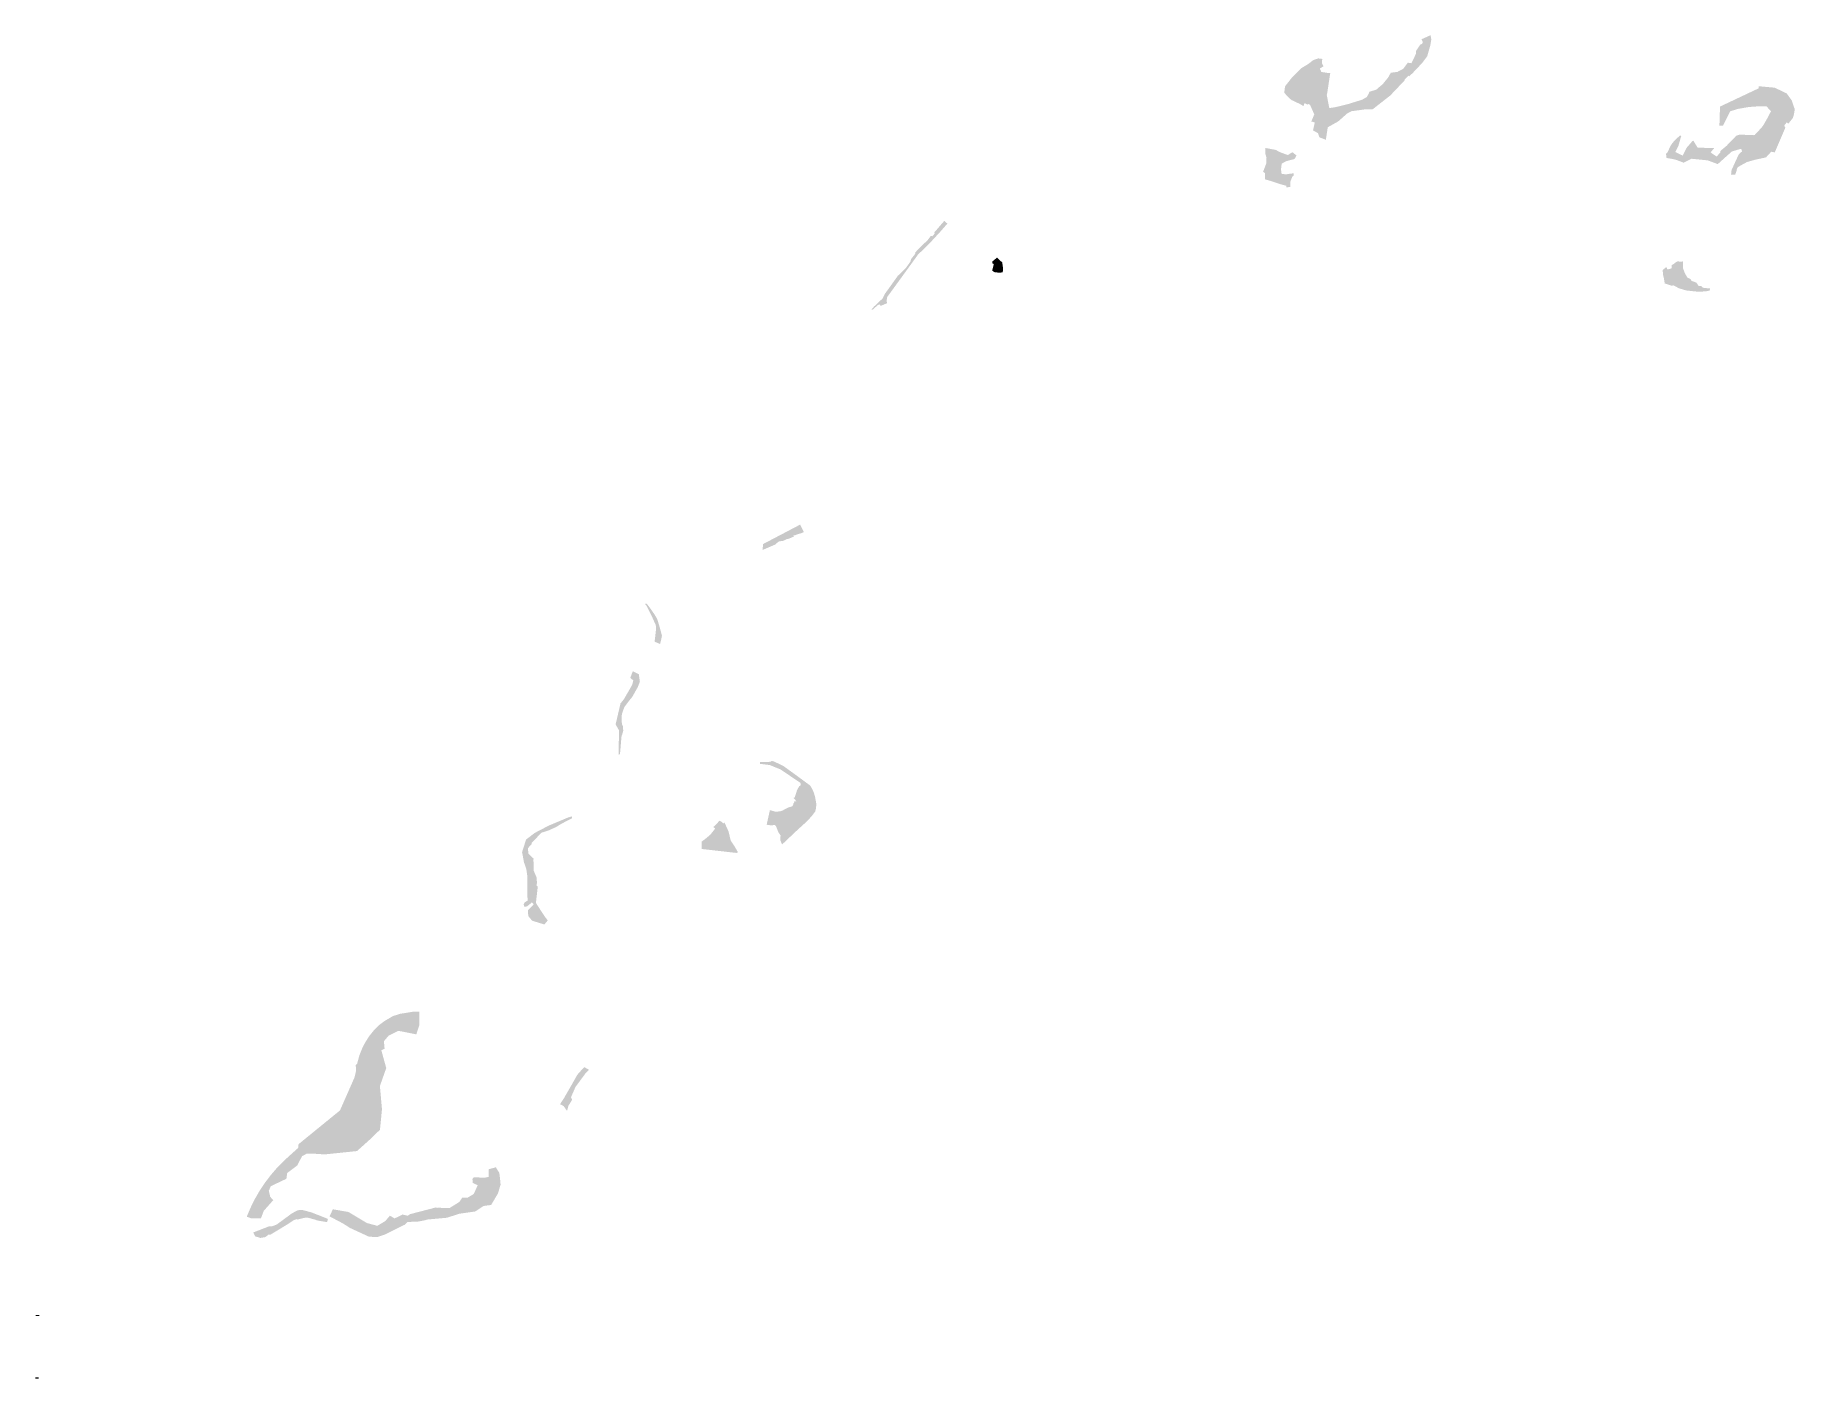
# Model space of a CAD drawing. Header units: millimetres. Extents: x 21933 to 29159, y 37786 to 43304.
import ezdxf

# ---------------------------------------------------------------- set-up
doc = ezdxf.new("R2010")
doc.units = ezdxf.units.MM
doc.layers.add('00 Природный ландшафт', color=81, linetype='Continuous', lineweight=9, true_color=0xa9da90, transparency=0.4)

msp = doc.modelspace()

# ---------------------------------------------------------------- hatches: boundary and pattern name
at = {"layer": '00 Природный ландшафт', "transparency": 33554585}
h = msp.add_hatch(color=256, dxfattribs=at)
h.dxf.hatch_style = 1
h.paths.add_polyline_path([(27233.1, 42874.8), (27241.1, 42926.2), (27283.8, 42950.2), (27322.3, 42984.1), (27340, 42992.4), (27392.2, 42999.4), (27424.8, 42999.6), (27497.7, 43056.7), (27540.1, 43101.3), (27556.4, 43118.3), (27555, 43119.7), (27572, 43138.2), (27575.1, 43135.7), (27588.8, 43147.9), (27628.8, 43190.3), (27649.5, 43217.9), (27662.1, 43262.6), (27666.3, 43286.5), (27663.2, 43304.3), (27625.6, 43287.5), (27631.1, 43276.7), (27629.1, 43269.1), (27620.3, 43264.7), (27602.9, 43238.8), (27603.2, 43228), (27584.6, 43189.2), (27569.7, 43191.3), (27552.3, 43168), (27550.3, 43165.7), (27537.2, 43159), (27529.3, 43155), (27526.8, 43153.5), (27500.2, 43150.3), (27496.5, 43144.1), (27494.4, 43140.3), (27488.8, 43130.2), (27482.4, 43122.6), (27464.4, 43100.6), (27458.3, 43096.5), (27445.7, 43085.4), (27440.5, 43080.9), (27412.4, 43071.9), (27406, 43058.8), (27401.1, 43050.3), (27382.5, 43039.5), (27322.8, 43020.9), (27300.5, 43015.4), (27270.1, 43008.2), (27247.3, 43005), (27236.8, 43059), (27237.8, 43062.3), (27239.2, 43069.3), (27251.2, 43149.1), (27239.2, 43149.5), (27214.5, 43153.4), (27208.4, 43167.8), (27223.3, 43176.1), (27217, 43189), (27218.3, 43207), (27213.4, 43207.6), (27202.4, 43209), (27182.8, 43202.8), (27158.6, 43184.5), (27133.8, 43169.8), (27093.6, 43130.1), (27065.5, 43094.2), (27062.2, 43067.8), (27078.5, 43050.1), (27091.7, 43038.2), (27116.3, 43026.7), (27126.2, 43022.1), (27141, 43013), (27145.6, 43025.2), (27157.9, 43019), (27160.4, 43022.1), (27168.4, 43017.8), (27185.6, 42979), (27173.4, 42950), (27187.7, 42945.7), (27181.7, 42918.9), (27180.5, 42913.3), (27200.9, 42901.9), (27206.6, 42885)])
h = msp.add_hatch(color=256, dxfattribs=at)
h.dxf.hatch_style = 1
h.paths.add_polyline_path([(28897.2, 42732.1), (28899.3, 42750.9), (28928.1, 42813.7), (28942.6, 42827.8), (28938.1, 42837.8), (28900.1, 42826.6), (28842.5, 42774.8), (28801.4, 42790.3), (28734.3, 42796.9), (28702.6, 42780.6), (28672.6, 42792.2), (28656.7, 42796), (28636.5, 42799.3), (28631.3, 42801.4), (28630.4, 42817.2), (28636.3, 42823.1), (28647.8, 42848.5), (28655.1, 42860), (28665.2, 42871.7), (28686.6, 42891.7), (28693.3, 42890.8), (28692, 42888), (28690.2, 42882.8), (28680.8, 42849), (28668.2, 42824.4), (28698.9, 42809.8), (28714.3, 42841.6), (28738.4, 42869.3), (28742.3, 42871.1), (28760, 42842.2), (28828.3, 42841), (28813.8, 42824), (28817.4, 42819.5), (28837.7, 42806.2), (28853.2, 42822.4), (28852.9, 42828.4), (28879.2, 42850.6), (28918.4, 42891.4), (28932.9, 42896), (28988.4, 42893.7), (28994.4, 42894.7), (29007.5, 42908.5), (29027.6, 42931.2), (29048, 42966.3), (29061.2, 42992.3), (29042.8, 43011.7), (29002.7, 43011.7), (28970.1, 43009.4), (28923.7, 43001.2), (28893.8, 42991.7), (28864.2, 42933.5), (28849.3, 42932.3), (28851.8, 43011.2), (29010.5, 43086.1), (29010.8, 43094.7), (29076.2, 43088.7), (29125.1, 43065.5), (29145.7, 43037.8), (29158.9, 42999.8), (29155, 42977.9), (29151.1, 42964.3), (29132.4, 42940.9), (29125.9, 42946.1), (29115.2, 42932.9), (29120.1, 42924.6), (29076.6, 42823.1), (29061.9, 42825.7), (29040.7, 42802.5), (28997, 42793.1), (28962.7, 42783.5), (28936.6, 42769.3), (28924.7, 42762), (28921, 42754.6), (28918.7, 42743.4), (28914.1, 42732.2)])
h = msp.add_hatch(color=256, dxfattribs=at)
h.dxf.hatch_style = 1
h.paths.add_polyline_path([(27005.6, 42706), (27044.1, 42693.2), (27071.8, 42685.5), (27070.1, 42678.9), (27087.7, 42681.3), (27086.6, 42688.8), (27087.8, 42703.9), (27095.6, 42723.8), (27101.5, 42727.6), (27100.4, 42737.1), (27084.9, 42735.3), (27069.7, 42732.6), (27051.4, 42735), (27048.9, 42752.9), (27051.9, 42776.6), (27069.6, 42786.8), (27104.3, 42795.6), (27112.7, 42810.3), (27095.8, 42823.7), (27085.2, 42817.4), (27077.6, 42811.8), (27051.6, 42821.3), (27042.7, 42825), (27027.1, 42833.3), (26998, 42838.7), (26984.3, 42841.2), (26984.8, 42816.8), (26989.4, 42800.9), (26988.4, 42777.8), (26975.5, 42743.3), (26982.6, 42738.5), (26982.8, 42712.4)])
at = {"layer": '00 Природный ландшафт'}
h = msp.add_hatch(color=256, dxfattribs=at)
h.dxf.hatch_style = 1
h.paths.add_polyline_path([(25561.4, 42427.6), (25545.1, 42409.8), (25547.9, 42407.7), (25530.5, 42385.8), (25526.7, 42373.8), (25508.5, 42348.6), (25475.1, 42315.8), (25455.5, 42288.2), (25422.7, 42242.7), (25413.4, 42223.5), (25390.7, 42202.2), (25377.3, 42189.3), (25367.3, 42177.7), (25368, 42176.3), (25373.8, 42178.6), (25381.5, 42185.6), (25393.6, 42196.2), (25399.5, 42198.8), (25402.3, 42196.4), (25405.4, 42192.7), (25431, 42203.7), (25429.5, 42213.8), (25431, 42225.1), (25432.4, 42229.9), (25450.5, 42254.7), (25467.2, 42277.7), (25523.3, 42354.9), (25559.1, 42404.5), (25581.4, 42425.4), (25593.9, 42438), (25613.4, 42457.8), (25649.2, 42496.6), (25678.8, 42530.4), (25666.4, 42542), (25625.3, 42494.4), (25626.7, 42490.1), (25617.7, 42478.8), (25611.4, 42480.5), (25597.9, 42462.8)])
h = msp.add_hatch(color=256, dxfattribs=at)
h.dxf.hatch_style = 1
h.paths.add_polyline_path([(25561.4, 42427.6), (25545.1, 42409.8), (25547.9, 42407.7), (25530.5, 42385.8), (25526.7, 42373.8), (25508.5, 42348.6), (25475.1, 42315.8), (25455.5, 42288.2), (25422.7, 42242.7), (25413.4, 42223.5), (25390.7, 42202.2), (25377.3, 42189.3), (25367.3, 42177.7), (25368, 42176.3), (25373.8, 42178.6), (25381.5, 42185.6), (25393.6, 42196.2), (25399.5, 42198.8), (25402.3, 42196.4), (25405.4, 42192.7), (25431, 42203.7), (25429.5, 42213.8), (25431, 42225.1), (25432.4, 42229.9), (25450.5, 42254.7), (25467.2, 42277.7), (25523.3, 42354.9), (25559.1, 42404.5), (25581.4, 42425.4), (25593.9, 42438), (25613.4, 42457.8), (25649.2, 42496.6), (25678.8, 42530.4), (25666.4, 42542), (25625.3, 42494.4), (25626.7, 42490.1), (25617.7, 42478.8), (25611.4, 42480.5), (25597.9, 42462.8)])
at = {"layer": '00 Природный ландшафт', "transparency": 33554585}
h = msp.add_hatch(color=256, dxfattribs=at)
h.dxf.hatch_style = 1
h.paths.add_polyline_path([(25874.7, 42329.8), (25900.4, 42329.7), (25906.2, 42330.2), (25907.8, 42345.6), (25903.6, 42373.9), (25899, 42374.9), (25883.2, 42391.5), (25864, 42375.3), (25863.5, 42367.8), (25869.5, 42364.3), (25862.6, 42337.1)])
h = msp.add_hatch(color=256, dxfattribs=at)
h.dxf.hatch_style = 1
h.paths.add_polyline_path([(25874.7, 42329.8), (25900.4, 42329.7), (25906.2, 42330.2), (25907.8, 42345.6), (25903.6, 42373.9), (25899, 42374.9), (25883.2, 42391.5), (25864, 42375.3), (25863.5, 42367.8), (25869.5, 42364.3), (25862.6, 42337.1)])
h = msp.add_hatch(color=256, dxfattribs=at)
h.dxf.hatch_style = 1
h.paths.add_polyline_path([(28624.8, 42284.7), (28620.4, 42310.5), (28618.1, 42318.9), (28616.2, 42339.8), (28631.7, 42352.4), (28635.5, 42342.1), (28652.4, 42346.4), (28653.3, 42359.8), (28656.1, 42361.5), (28662.6, 42365.3), (28670.1, 42371.7), (28677.8, 42375.8), (28680.9, 42375.9), (28684.1, 42374.4), (28691, 42373.6), (28695.9, 42374.6), (28700, 42376), (28699.1, 42348.9), (28707.7, 42326.5), (28717.5, 42309.5), (28731.1, 42302.1), (28734.7, 42295.6), (28755.2, 42287.8), (28764, 42274.6), (28775.2, 42273.9), (28782, 42267.2), (28792, 42265.7), (28810.8, 42264.7), (28809.4, 42255.6), (28792.6, 42252.3), (28777.4, 42251.5), (28754.7, 42251.5), (28712.7, 42256.1), (28683.9, 42264.7), (28660.1, 42276.9), (28653.5, 42275.6)])
h = msp.add_hatch(color=256, dxfattribs=at)
h.dxf.hatch_style = 1
h.paths.add_polyline_path([(24921.6, 41214.3), (25074.2, 41294.4), (25087.9, 41267.3), (25089.6, 41263.8), (25078.4, 41259.1), (25060, 41253.5), (25051.4, 41250.1), (25047.3, 41249.9), (25045.8, 41248.6), (25048.8, 41245.3), (25024, 41235.1), (25018.6, 41234.6), (25005.7, 41228), (24987.8, 41225.6), (24980, 41220), (24973.4, 41213.3), (24920.5, 41190.4)])
h = msp.add_hatch(color=256, dxfattribs=at)
h.dxf.hatch_style = 1
h.paths.add_polyline_path([(24334.4, 40351.4), (24340.9, 40427), (24343, 40430.2), (24347.7, 40447.9), (24346.8, 40466), (24342.7, 40473.9), (24340.8, 40493.1), (24342.3, 40516.7), (24348.9, 40536.2), (24353.3, 40546.3), (24372, 40571.3), (24384.3, 40586), (24407.1, 40626.4), (24410.7, 40635.3), (24416.1, 40648.8), (24411.9, 40680.1), (24387, 40692), (24376.5, 40664.7), (24389.1, 40654.8), (24384.3, 40635.9), (24351, 40578.1), (24336.6, 40560.1), (24316.5, 40474), (24330.8, 40448.9), (24328.3, 40351.7)])
h.paths.add_polyline_path([(24499, 40804.2), (24503, 40819.9), (24505.5, 40830.9), (24506.7, 40837.8), (24503.4, 40851), (24496.1, 40877.7), (24487.5, 40906.2), (24476.8, 40924.6), (24461.5, 40946.8), (24444.1, 40969.8), (24436.9, 40968.9), (24443.7, 40960.4), (24465.4, 40917.4), (24481.3, 40881.9), (24482.9, 40869.5), (24478.6, 40829.5), (24476.2, 40813.9)])
h = msp.add_hatch(color=256, dxfattribs=at)
h.dxf.hatch_style = 1
edge = h.paths.add_edge_path()
edge.add_line((24949.8, 40121), (24953.9, 40121))
edge.add_line((24953.9, 40121), (24971.5, 40115.7))
edge.add_arc((24971.6, 40264.4), 148.7, 269.94792, 278.73464)
edge.add_line((24994.2, 40117.4), (25002.3, 40120.1))
edge.add_line((25002.3, 40120.1), (25007, 40123))
edge.add_line((25007, 40123), (25027.3, 40133.6))
edge.add_arc((25019.9, 40184.1), 51, 278.31304, 295.96784)
edge.add_arc((25027.4, 40150.6), 19.3, 320.32868, 347.411)
edge.add_arc((25088.3, 40138.7), 42.8, 158.71548, 169.74548, ccw=False)
edge.add_arc((25051.3, 40154.9), 2.91, 76.69435, 191.64226, ccw=False)
edge.add_line((25052, 40157.7), (25059.4, 40158.2))
edge.add_line((25059.4, 40158.2), (25046.3, 40172.2))
edge.add_line((25046.3, 40172.2), (25051.6, 40172.7))
edge.add_line((25051.6, 40172.7), (25057.8, 40191.4))
edge.add_line((25057.8, 40191.4), (25060.8, 40202.4))
edge.add_line((25060.8, 40202.4), (25069.9, 40219.1))
edge.add_line((25069.9, 40219.1), (25077.1, 40224.7))
edge.add_line((25077.1, 40224.7), (25075.4, 40234))
edge.add_line((25075.4, 40234), (25062.4, 40242.6))
edge.add_line((25062.4, 40242.6), (24993.4, 40289.2))
edge.add_line((24993.4, 40289.2), (24949.3, 40307.1))
edge.add_line((24949.3, 40307.1), (24909.3, 40311.9))
edge.add_line((24909.3, 40311.9), (24908.7, 40319.8))
edge.add_line((24908.7, 40319.8), (24954.7, 40320.3))
edge.add_line((24954.7, 40320.3), (24955.7, 40324))
edge.add_line((24955.7, 40324), (24965.6, 40322.3))
edge.add_line((24965.6, 40322.3), (25005, 40303.4))
edge.add_line((25005, 40303.4), (25059.1, 40264.3))
edge.add_line((25059.1, 40264.3), (25115.2, 40223))
edge.add_arc((24994.2, 40142.4), 145.4, 14.71514, 33.67851, ccw=False)
edge.add_line((25134.9, 40179.3), (25140, 40152.3))
edge.add_arc((25049.6, 40144), 90.8, -17.85156, 5.24628, ccw=False)
edge.add_line((25136, 40116.2), (25122.3, 40097.9))
edge.add_line((25122.3, 40097.9), (25103.2, 40076.9))
edge.add_line((25103.2, 40076.9), (25060.5, 40038))
edge.add_line((25060.5, 40038), (25000, 39980.7))
edge.add_line((25000, 39980.7), (24992.2, 40000))
edge.add_line((24992.2, 40000), (24993.9, 40017.6))
edge.add_line((24993.9, 40017.6), (24984.6, 40031.4))
edge.add_line((24984.6, 40031.4), (24975.8, 40054.5))
edge.add_line((24975.8, 40054.5), (24972.1, 40059.6))
edge.add_line((24972.1, 40059.6), (24969.3, 40060.8))
edge.add_line((24969.3, 40060.8), (24955.7, 40059.4))
edge.add_line((24955.7, 40059.4), (24941.1, 40061))
edge.add_line((24941.1, 40061), (24936.9, 40063))
edge.add_line((24936.9, 40063), (24949.8, 40121))
h = msp.add_hatch(color=256, dxfattribs=at)
h.dxf.hatch_style = 1
h.paths.add_polyline_path([(24037.9, 39668.9), (24024.1, 39652.4), (24018.7, 39653.9), (23973.4, 39667.9), (23957.8, 39687.1), (23956.1, 39710.7), (23980, 39734.8), (23972.8, 39743), (23953.7, 39727.3), (23942.8, 39724.4), (23938.4, 39734.4), (23942.6, 39742.6), (23954.7, 39750.1), (23954.3, 39811.5), (23954.2, 39849.1), (23949.7, 39880.2), (23940.1, 39907.7), (23932.4, 39949.4), (23948.7, 40001), (23984.9, 40028.6), (24042.3, 40058.5), (24121.4, 40091.7), (24137.1, 40096.1), (24136.8, 40088.2), (24093.6, 40065.7), (24071.4, 40052), (24040.1, 40038), (24012, 40029.2), (23972.1, 39987.7), (23972.4, 39982.9), (23959.1, 39968.7), (23956.3, 39964.2), (23957, 39955.7), (23958, 39951.8), (23957.5, 39944.1), (23958.9, 39943.4), (23979.5, 39923), (23979.1, 39918.7), (23979.5, 39898.3), (23980.2, 39872.8), (23992.5, 39844.2), (23993.1, 39826.5), (23992.7, 39810.5), (23996.9, 39808.8), (23990.2, 39749.8), (23989.8, 39741.6), (23991.3, 39737), (24027, 39682.9)])
h = msp.add_hatch(color=256, dxfattribs=at)
h.dxf.hatch_style = 1
h.paths.add_polyline_path([(24812.4, 39946.1), (24670.6, 39962.3), (24669.6, 39964.3), (24669.7, 39992.7), (24684.5, 40003.3), (24706.2, 40021.8), (24725.3, 40046.1), (24717.6, 40052.6), (24725.9, 40059.8), (24735.6, 40069.6), (24739.3, 40075.4), (24744.2, 40078.2), (24752.7, 40073), (24758.5, 40066.6), (24763.6, 40070.9), (24780.2, 40034.4), (24789, 39997.2), (24803.9, 39974.9), (24818.8, 39949)])
h = msp.add_hatch(color=256, dxfattribs=at)
h.dxf.hatch_style = 1
h.paths.add_polyline_path([(22871.5, 38476.2), (22859.8, 38445.1), (22820.3, 38445.5), (22802, 38452.1), (22804.8, 38459.7), (22819.7, 38494.2), (22836.6, 38527.7), (22855.5, 38560.2), (22876.3, 38591.4), (22899, 38621.4), (22923.4, 38650), (22958.9, 38686), (23012.7, 38734.6), (23014.4, 38750), (23184.5, 38888.6), (23244.3, 39024.3), (23250.9, 39052.7), (23250, 39063.2), (23249.3, 39074.6), (23255.6, 39080.8), (23256.8, 39087.8), (23264.8, 39116), (23275.5, 39143.2), (23288.9, 39169.3), (23304.7, 39193.8), (23323, 39216.7), (23343.4, 39237.6), (23367.4, 39255.6), (23401.4, 39275.8), (23430.6, 39285.2), (23488.8, 39294.7), (23511, 39294.3), (23511, 39240.6), (23498.1, 39201), (23424.8, 39215.5), (23384.7, 39196.1), (23365, 39172.9), (23367.7, 39142.5), (23354.5, 39135.3), (23374.6, 39062.6), (23348.5, 38988.7), (23357, 38893.7), (23348.8, 38809.3), (23309.5, 38771.1), (23254.5, 38721.8), (23121.3, 38708), (23074.4, 38711.2), (23046.8, 38710.5), (23028.7, 38700.5), (23009.1, 38662.7), (22967.8, 38631.7), (22964.4, 38607.9), (22900.5, 38577.6), (22892.3, 38558.3), (22898.2, 38533.6), (22910.8, 38520.4)])
h = msp.add_hatch(color=256, dxfattribs=at)
h.dxf.hatch_style = 1
h.paths.add_polyline_path([(24088.4, 38914.4), (24105.8, 38941.3), (24110.4, 38949.5), (24139.4, 38999.8), (24158.9, 39034.8), (24183, 39061.9), (24188.1, 39066.4), (24207.2, 39055.5), (24191.2, 39038.7), (24151.7, 38985.1), (24133.2, 38942.7), (24138.2, 38933.1), (24131.8, 38922.5), (24122.6, 38907.4), (24117, 38886.9), (24102.7, 38906.5)])
h = msp.add_hatch(color=256, dxfattribs=at)
h.dxf.hatch_style = 1
h.paths.add_polyline_path([(23395, 38391.9), (23449.5, 38418.8), (23461.6, 38430.3), (23475.7, 38431.1), (23503.7, 38431.9), (23531.1, 38437.1), (23545.2, 38440.8), (23622.8, 38447.8), (23675.9, 38464.6), (23740.5, 38473.7), (23774.2, 38496.3), (23805.3, 38500.4), (23833.3, 38547.7), (23844.1, 38584), (23841.8, 38608.6), (23839, 38631.7), (23824.6, 38655.1), (23794.5, 38646.8), (23795.3, 38615.6), (23776.6, 38612), (23734.3, 38614.6), (23728.5, 38607.4), (23729.8, 38590.7), (23750.1, 38581.5), (23733.9, 38545.5), (23708.3, 38530.3), (23686.2, 38529.7), (23674.5, 38512.6), (23634.7, 38487.9), (23608.3, 38487.6), (23598.7, 38488.8), (23585.2, 38488.6), (23578, 38490.1), (23472, 38462.6), (23463, 38456), (23444.7, 38460.3), (23442.6, 38461.4), (23408.8, 38445.1), (23389.4, 38456.4), (23371, 38434.5), (23338, 38414.7), (23295.2, 38426.2), (23219.4, 38471.6), (23155.5, 38482.6), (23141.4, 38453.8), (23199.3, 38423.1), (23224.3, 38406.7), (23303.5, 38370.1), (23337.8, 38368.5), (23370.3, 38379.5)])
h = msp.add_hatch(color=256, dxfattribs=at)
h.dxf.hatch_style = 1
h.paths.add_polyline_path([(22828.5, 38387.5), (22836, 38371.7), (22857.3, 38365), (22877.7, 38368.3), (22893.1, 38379.8), (22896.7, 38377.2), (22934.7, 38400), (22936.8, 38401.3), (22971.2, 38422.2), (22990.1, 38434.9), (22995.7, 38438.4), (23008.9, 38442.6), (23009.7, 38440), (23020.1, 38443.1), (23032.2, 38446.1), (23043.3, 38448.3), (23050.5, 38448.8), (23083.6, 38439.8), (23088.8, 38437.2), (23131.5, 38429.9), (23135.3, 38443.2), (23067.4, 38469.9), (23031.7, 38479.4), (23018.3, 38479.9), (23009.9, 38478.1), (22986.7, 38465.7), (22927.5, 38422), (22918.5, 38417.5), (22904.1, 38412.1), (22892, 38412.2)])
at = {"layer": '00 Природный ландшафт', "lineweight": 30}
h = msp.add_hatch(color=256, dxfattribs=at)
h.dxf.hatch_style = 1
h.paths.add_polyline_path([(21949.4, 38049.1), (21935.4, 38049.1), (21935.4, 38045.1), (21949.4, 38045.1)])
at = {"layer": '00 Природный ландшафт', "transparency": 33554585}
h = msp.add_hatch(color=256, dxfattribs=at)
h.dxf.hatch_style = 1
h.paths.add_polyline_path([(21946.9, 37792.4), (21932.9, 37792.4), (21932.9, 37786.5), (21946.9, 37786.5)])

doc.saveas('drawing.dxf')
